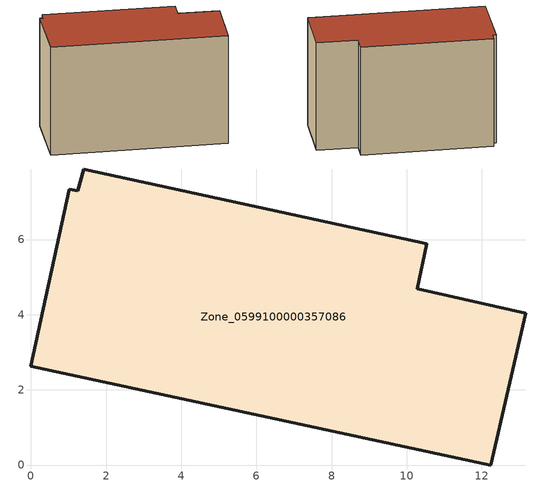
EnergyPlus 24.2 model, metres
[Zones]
Zone_0599100000357086
 floor ground (C_G): 1.01,7.34 1.25,7.31 1.4,7.88 10.54,5.88 10.28,4.7 13.16,4.04 12.24,0 0,2.63 z0
 wall outside (C_F): 1.01,7.34 0,2.63 12.24,0 13.16,4.04 10.28,4.7 10.54,5.88 1.4,7.88 1.25,7.31 1.01,7.34 z0:8.28
 roof outside (C_R): 1.25,7.31 1.01,7.34 0,2.63 12.24,0 13.16,4.04 10.28,4.7 10.54,5.88 1.4,7.88 z8.28
[BUILDING]
Pand.0599100000357086: North Axis=0; Terrain=City; Loads Convergence Tolerance Value=0.04; Temperature Convergence Tolerance Value=0.4; Solar Distribution=FullExterior; Maximum Number of Warmup Days=25; Minimum Number of Warmup Days=1
[Site:Location]
Rotterdam.The.Hague.AP_ZH_NLD Design_Conditions: Latitude=51.96; Longitude=4.45; Time Zone=1; Elevation=-4.5
[SITE:GROUNDTEMPERATURE:BUILDINGSURFACE]
18, 18, 18, 18, 18, 18, 18, 18, 18, 18, 18, 18
[MATERIAL] Thermal Absorptance=0.9; Solar Absorptance=0.7; Visible Absorptance=0.7
Name | Roughness | Thickness | Conductivity | Density | Specific Heat
G.TI.1992-2005 | MediumSmooth | 0.15 | 0.06 | 540 | 1210
F.TI.1992-2005 | Rough | 0.3 | 0.12 | 1920 | 840
R.TI.1992-2005 | MediumRough | 0.2 | 0.08 | 1500 | 1000
[CONSTRUCTION]
C_G: G.TI.1992-2005
C_F: F.TI.1992-2005
C_R: R.TI.1992-2005
[ZONE]
Zone_0599100000357086: Type=1; Multiplier=1; Ceiling Height=Autocalculate; Volume=Autocalculate; Floor Area=autocalculate; Part of Total Floor Area=Yes
[ZONEINFILTRATION:DESIGNFLOWRATE]
Infil_Zone_0599100000357086: Zone or ZoneList or Space or SpaceList=Zone_0599100000357086; Schedule=AlwaysOn; Design Flow Rate Calculation Method=Flow/Area; Flow Rate per Floor Area=0.0015; Constant Term Coefficient=1; Temperature Term Coefficient=0; Velocity Term Coefficient=0; Velocity Squared Term Coefficient=0
[HVACTEMPLATE:ZONE:IDEALLOADSAIRSYSTEM]
Zone_0599100000357086: Maximum Heating Supply Air Temperature=50; Minimum Cooling Supply Air Temperature=13; Maximum Heating Supply Air Humidity Ratio=0.0156; Minimum Cooling Supply Air Humidity Ratio=0.0077; Heating Limit=NoLimit; Cooling Limit=NoLimit; Dehumidification Control Type=ConstantSensibleHeatRatio; Cooling Sensible Heat Ratio=0.7; Dehumidification Setpoint=60; Humidification Control Type=None; Humidification Setpoint=30; Outdoor Air Method=None; Outdoor Air Flow Rate per Person=0.00944; Outdoor Air Flow Rate per Zone Floor Area=0; Outdoor Air Flow Rate per Zone=0; Demand Controlled Ventilation Type=None; Outdoor Air Economizer Type=NoEconomizer; Heat Recovery Type=None; Sensible Heat Recovery Effectiveness=0.7; Latent Heat Recovery Effectiveness=0.65
[ZONECONTROL:THERMOSTAT]
ThermostatControl_Zone_0599100000357086: Zone or ZoneList=Zone_0599100000357086; Control Type Schedule=DualSetpointControlType; Control 1=Thermostat_Zone_0599100000357086; Temperature Difference Between Cutout And Setpoint=0
[THERMOSTATSETPOINT:DUALSETPOINT]
Thermostat_Zone_0599100000357086: Heating Setpoint Temperature Schedule=HeatingSetpoint_Zone_0599100000357086; Cooling Setpoint Temperature Schedule=CoolingSetpoint_Zone_0599100000357086
[SCHEDULE:COMPACT]
HeatingSetpoint_Zone_0599100000357086: Through: 12/31, For: AllDays, Until: 24:00, 21
CoolingSetpoint_Zone_0599100000357086: Through: 12/31, For: AllDays, Until: 24:00, 24
DualSetpointControlType: Through: 12/31, For: AllDays, Until: 24:00, 4
AlwaysOn: Through: 12/31, For: AllDays, Until: 24:00, 1
